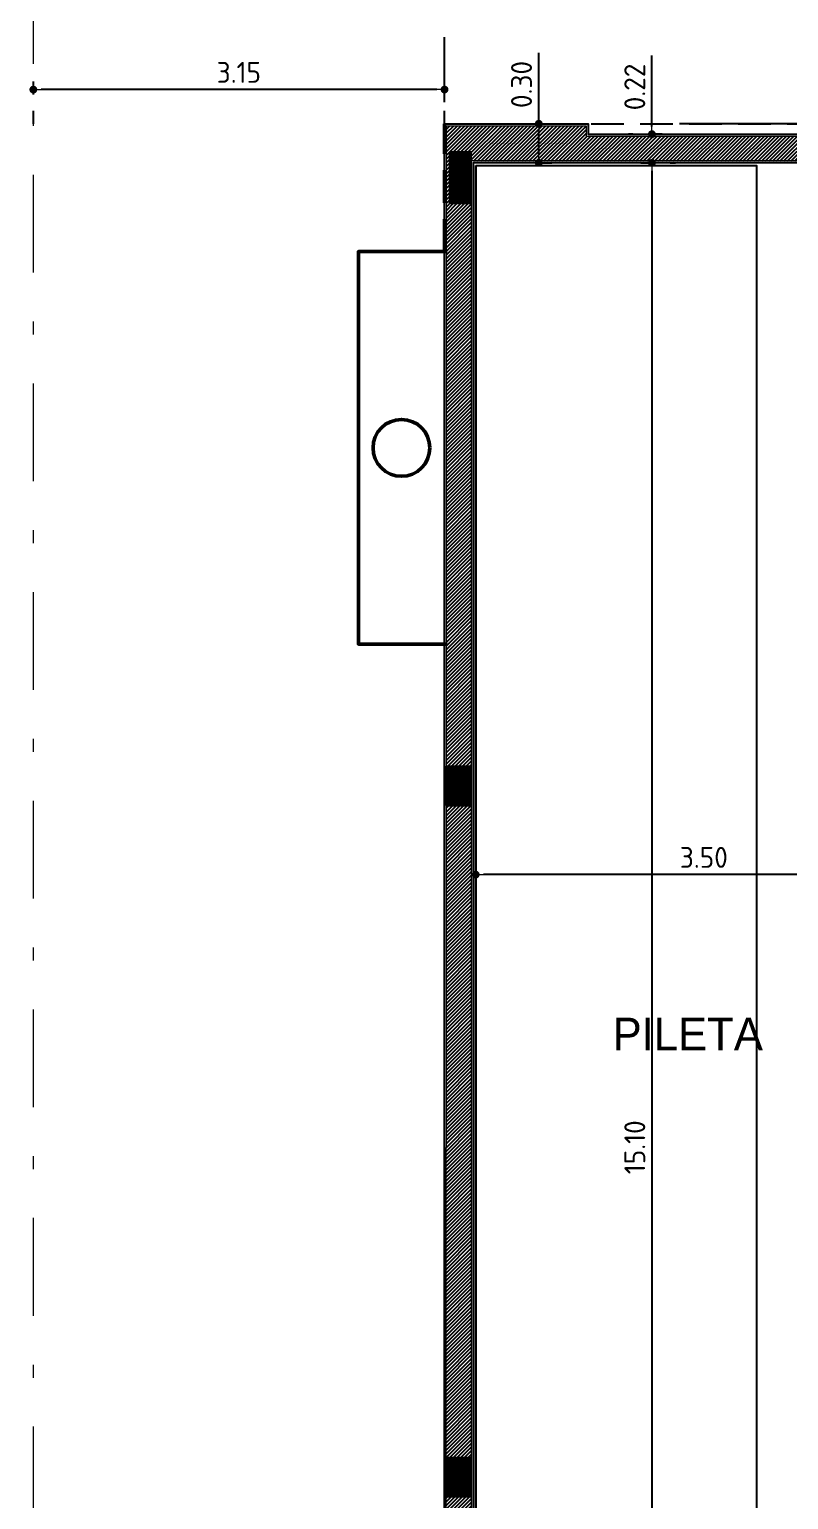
# Model space of a CAD drawing. Extents: x 233 to 569, y -241 to -74.
# Drawn here: x 393.31 to 399.13, y -177.4 to -166.12 of the extents above; entities that cross this region are included whole.
import ezdxf

# ---------------------------------------------------------------- set-up
doc = ezdxf.new("R2010")
doc.units = 0
doc.header["$MEASUREMENT"] = 0
for name, pattern in [('DASHDOT', [1, 0.5, -0.25, 0, -0.25]), ('DOT2', [0.125, 0, -0.125]), ('TRAZOS', [0.75, 0.5, -0.25])]:
    doc.linetypes.add(name, pattern=pattern)
doc.layers.get('0').update_dxf_attribs({"linetype": 'CONTINUOUS', "lineweight": 50})
doc.layers.get('DEFPOINTS').update_dxf_attribs({"linetype": 'CONTINUOUS'})
for name, color, linetype in [('2D N 0 PB PROYECCIONES', 7, 'CONTINUOUS'), ('2D PA ABERTURAS VISTA', 1, 'CONTINUOUS'), ('2D PA MUROS', 7, 'CONTINUOUS'), ('2D PA SOLADO PILETA GYM', 32, 'CONTINUOUS'), ('2D PB MUROS MAMP. HATCH', 10, 'CONTINUOUS'), ('2D PLATEA ESTRUCTURA COLUMNAS HATCH', 92, 'CONTINUOUS'), ('2D TERRENO RETIROS', 205, 'CONTINUOUS')]:
    doc.layers.add(name, color=color, linetype=linetype)
for name, color, linetype, lineweight in [('2D PA ESTRUCTURA COLUMNAS BORDES', 95, 'CONTINUOUS', 9), ('AUXILIAR', 8, 'CONTINUOUS', 9), ('COTAS', 1, 'CONTINUOUS', 9), ('GRAFISMOS', 8, 'CONTINUOUS', 13), ('TEXTOGREEN', 3, 'CONTINUOUS', 40)]:
    doc.layers.add(name, color=color, linetype=linetype, lineweight=lineweight)
doc.styles.add('ARIAL', font='')
doc.styles.get("Standard").update_dxf_attribs({"font": 'bahnschrift.ttf'})
doc.styles.get('ARIAL').set_extended_font_data('DIN')
doc.dimstyles.new('PLANTA', dxfattribs={"dimscale": 0, "dimtxt": 0.16, "dimasz": 0.06, "dimexe": 0.18, "dimexo": 0, "dimgap": 0.05, "dimtad": 1, "dimzin": 0, "dimdsep": 46, "dimtxsty": 'ARIAL', "dimblk1": 'DOT', "dimblk2": 'DOT', "dimsah": 1, "dimcen": 0.09, "dimclrd": 1, "dimclre": 1, "dimclrt": 3, "dimadec": 0, "dimazin": 0, "dimtfac": 1, "dimtofl": 0, "dimtmove": 0, "dimatfit": 3, "dimldrblk": 'DOT', "dimfxl": 0.18, "dimtolj": 1, "dimtzin": 0, "dimarcsym": 0})
pattern_1 = [(90, (-33.139532, 77.62192647), (-0.00025, 7e-20), []), (180, (-33.139532, 77.62192647), (-9e-20, -0.00025), [])]

# ---------------------------------------------------------------- blocks, each defined once
blk = doc.blocks.new('_DOT')
at = {"color": 0, "linetype": 'ByBlock'}
blk.add_line((-0.5, 0), (-1, 0), dxfattribs=at)
at = {"color": 0, "linetype": 'ByBlock', "const_width": 0.5}
blk.add_lwpolyline([(-0.25, 0, 1), (0.25, 0, 1)], format="xyb", close=True, dxfattribs=at)
blk = doc.blocks.new('*D227')
at = {"layer": 'COTAS', "color": 1, "linetype": 'DOT2', "lineweight": -2, "transparency": 16777216}
for p, q in [((396.73, -172.604), (396.73, -172.424)), ((400.226, -172.604), (400.226, -172.424))]:
    blk.add_line(p, q, dxfattribs=at)
at = {"layer": 'COTAS', "color": 1, "lineweight": -2, "transparency": 16777216}
blk.add_line((400.166, -172.604), (396.79, -172.604), dxfattribs=at)
at = {"layer": 'DEFPOINTS', "color": 0, "transparency": 16777216}
for p in [(396.73, -172.604), (396.73, -172.604), (400.226, -172.604)]:
    blk.add_point(p, dxfattribs=at)
at = {"layer": 'COTAS', "color": 1, "lineweight": -2, "transparency": 16777216, "xscale": 0.06, "yscale": 0.06, "zscale": 0.06, "rotation": 180}
blk.add_blockref('_DOT', (396.73, -172.604), dxfattribs=at)
at = {"layer": 'COTAS', "color": 1, "lineweight": -2, "transparency": 16777216, "xscale": 0.06, "yscale": 0.06, "zscale": 0.06}
blk.add_blockref('_DOT', (400.226, -172.604), dxfattribs=at)
at = {"layer": 'COTAS', "color": 3, "transparency": 16777216, "insert": (398.478, -172.472), "char_height": 0.16, "attachment_point": 5, "style": 'ARIAL'}
blk.add_mtext('\\A1;3.50', dxfattribs=at)
blk = doc.blocks.new('*D284')
at = {"layer": 'COTAS', "color": 1, "linetype": 'DOT2', "lineweight": -2, "transparency": 16777216}
for p, q in [((397.996, -167.146), (398.26, -167.146)), ((397.996, -182.244), (398.26, -182.244))]:
    blk.add_line(p, q, dxfattribs=at)
at = {"layer": 'COTAS', "color": 1, "lineweight": -2, "transparency": 16777216}
blk.add_line((398.08, -167.206), (398.08, -182.184), dxfattribs=at)
at = {"layer": 'DEFPOINTS', "color": 0, "transparency": 16777216}
for p in [(397.996, -167.146), (397.996, -182.244), (398.08, -182.244)]:
    blk.add_point(p, dxfattribs=at)
at = {"layer": 'COTAS', "color": 1, "lineweight": -2, "transparency": 16777216, "xscale": 0.06, "yscale": 0.06, "zscale": 0.06}
for p, rotation in [((398.08, -167.146), 90), ((398.08, -182.244), 270)]:
    blk.add_blockref('_DOT', p, dxfattribs=dict(at, rotation=rotation))
at = {"layer": 'COTAS', "color": 3, "transparency": 16777216, "insert": (397.949, -174.695), "char_height": 0.16, "attachment_point": 5, "rotation": 90, "style": 'ARIAL'}
blk.add_mtext('\\A1;15.10', dxfattribs=at)
blk = doc.blocks.new('*D285')
at = {"layer": 'COTAS', "color": 1, "lineweight": -2, "transparency": 16777216}
for p, q in [((398.08, -166.866), (398.08, -166.322)), ((398.08, -167.206), (398.08, -167.266))]:
    blk.add_line(p, q, dxfattribs=at)
at = {"layer": 'COTAS', "color": 1, "linetype": 'DOT2', "lineweight": -2, "transparency": 16777216}
for p, q in [((398.158, -166.926), (397.9, -166.926)), ((398.158, -167.146), (397.9, -167.146))]:
    blk.add_line(p, q, dxfattribs=at)
at = {"layer": 'DEFPOINTS', "color": 0, "transparency": 16777216}
for p in [(398.08, -166.926), (398.158, -166.926), (398.158, -167.146)]:
    blk.add_point(p, dxfattribs=at)
at = {"layer": 'COTAS', "color": 1, "lineweight": -2, "transparency": 16777216, "xscale": 0.06, "yscale": 0.06, "zscale": 0.06}
for p, rotation in [((398.08, -166.926), 270), ((398.08, -167.146), 90)]:
    blk.add_blockref('_DOT', p, dxfattribs=dict(at, rotation=rotation))
at = {"layer": 'COTAS', "color": 3, "transparency": 16777216, "insert": (397.949, -166.564), "char_height": 0.16, "attachment_point": 5, "rotation": 90, "style": 'ARIAL'}
blk.add_mtext('\\A1;0.22', dxfattribs=at)
blk = doc.blocks.new('*D286')
at = {"layer": 'COTAS', "color": 1, "lineweight": -2, "transparency": 16777216}
for p, q in [((397.213, -166.846), (397.213, -166.303)), ((397.213, -167.086), (397.213, -166.906))]:
    blk.add_line(p, q, dxfattribs=at)
at = {"layer": 'COTAS', "color": 1, "linetype": 'DOT2', "lineweight": -2, "transparency": 16777216}
for p, q in [((397.213, -166.846), (397.393, -166.846)), ((397.213, -167.146), (397.393, -167.146))]:
    blk.add_line(p, q, dxfattribs=at)
at = {"layer": 'DEFPOINTS', "color": 0, "transparency": 16777216}
for p in [(397.213, -166.846), (397.213, -166.846), (397.213, -167.146)]:
    blk.add_point(p, dxfattribs=at)
at = {"layer": 'COTAS', "color": 1, "lineweight": -2, "transparency": 16777216, "xscale": 0.06, "yscale": 0.06, "zscale": 0.06}
for p, rotation in [((397.213, -166.846), 90), ((397.213, -167.146), 270)]:
    blk.add_blockref('_DOT', p, dxfattribs=dict(at, rotation=rotation))
at = {"layer": 'COTAS', "color": 3, "transparency": 16777216, "insert": (397.081, -166.545), "char_height": 0.16, "attachment_point": 5, "rotation": 90, "style": 'ARIAL'}
blk.add_mtext('\\A1;0.30', dxfattribs=at)
blk = doc.blocks.new('*D310')
at = {"layer": 'COTAS', "color": 1, "linetype": 'DOT2', "lineweight": -2, "transparency": 16777216}
for p, q in [((393.34, -166.846), (393.34, -166.404)), ((396.491, -166.846), (396.491, -166.404))]:
    blk.add_line(p, q, dxfattribs=at)
at = {"layer": 'COTAS', "color": 1, "lineweight": -2, "transparency": 16777216}
blk.add_line((396.431, -166.584), (393.4, -166.584), dxfattribs=at)
at = {"layer": 'DEFPOINTS', "color": 0, "transparency": 16777216}
for p in [(393.34, -166.584), (393.34, -166.846), (396.491, -166.846)]:
    blk.add_point(p, dxfattribs=at)
at = {"layer": 'COTAS', "color": 1, "lineweight": -2, "transparency": 16777216, "xscale": 0.06, "yscale": 0.06, "zscale": 0.06, "rotation": 180}
blk.add_blockref('_DOT', (393.34, -166.584), dxfattribs=at)
at = {"layer": 'COTAS', "color": 1, "lineweight": -2, "transparency": 16777216, "xscale": 0.06, "yscale": 0.06, "zscale": 0.06}
blk.add_blockref('_DOT', (396.491, -166.584), dxfattribs=at)
at = {"layer": 'COTAS', "color": 3, "transparency": 16777216, "insert": (394.915, -166.452), "char_height": 0.16, "attachment_point": 5, "style": 'ARIAL'}
blk.add_mtext('\\A1;3.15', dxfattribs=at)

msp = doc.modelspace()

# ---------------------------------------------------------------- hatches: boundary and pattern name
at = {"layer": '2D PB MUROS MAMP. HATCH'}
h = msp.add_hatch(dxfattribs=at)
h.set_pattern_fill('_USER', color=256, scale=0.02, angle=45, pattern_type=0)
h.set_pattern_definition([(45, (-33.139532, 77.621926), (-0.0141421356, 0.0141421356), [])])
h.paths.add_polyline_path([(396.6947, -182.259), (396.6947, -182.379), (396.5497, -182.379), (396.5497, -181.9846), (396.6947, -181.9846), (396.6947, -167.1313), (399.2665, -167.1313), (399.2665, -166.9413), (397.5756, -166.9413), (397.5756, -166.8613), (396.5055, -166.8613), (396.5047, -182.529), (397.5756, -182.529), (397.5756, -182.449), (400.2424, -182.449), (400.2424, -182.259)])
h.paths.add_polyline_path([(396.6947, -167.4557), (396.6947, -167.0613), (396.5497, -167.0613), (396.5497, -167.4557)], flags=17)
at = {"layer": '2D PLATEA ESTRUCTURA COLUMNAS HATCH'}
h = msp.add_hatch(dxfattribs=at)
h.set_pattern_fill('NET', color=256, scale=0.002, angle=90)
h.set_pattern_definition(pattern_1)
h.paths.add_polyline_path([(396.6947, -167.0613), (396.531, -167.0613), (396.531, -167.4557), (396.6947, -167.4557)])
h = msp.add_hatch(dxfattribs=at)
h.set_pattern_fill('NET', color=256, scale=0.002, angle=90)
h.set_pattern_definition(pattern_1)
h.paths.add_polyline_path([(396.5047, -172.0732), (396.6947, -172.0732), (396.6947, -171.7732), (396.5047, -171.7732)])
h = msp.add_hatch(dxfattribs=at)
h.set_pattern_fill('NET', color=256, scale=0.002, angle=90)
h.set_pattern_definition(pattern_1)
h.paths.add_polyline_path([(396.5047, -177.3741), (396.6947, -177.3741), (396.6947, -177.0741), (396.5047, -177.0741)])

# ---------------------------------------------------------------- linework, layer by layer
at = {"linetype": 'TRAZOS', "ltscale": 0.5}
msp.add_lwpolyline([(396.4905, -167.8265), (396.4905, -166.8463), (396.4905, -166.8463), (396.4905, -166.8463)], dxfattribs=at)
at = {"color": 252, "true_color": 0x939598}
msp.add_lwpolyline([(396.511, -167.8265), (395.8313, -167.8265), (395.8313, -170.8366), (396.511, -170.8366)], dxfattribs=at)
msp.add_circle((396.1609, -169.3315), 0.2177, dxfattribs=at)
at = {"layer": '2D N 0 PB PROYECCIONES', "linetype": 'TRAZOS', "ltscale": 0.5}
msp.add_line((396.4905, -166.8463), (405.8122, -166.8463), dxfattribs=at)
at = {"layer": '2D PA ABERTURAS VISTA', "color": 251}
msp.add_lwpolyline([(405.8122, -171.8132), (405.8122, -166.8463), (398.291, -166.8463)], dxfattribs=at)
at = {"layer": '2D PA ESTRUCTURA COLUMNAS BORDES'}
for points in [[(396.6947, -167.4557), (396.5497, -167.4557), (396.5497, -167.0613), (396.6947, -167.0613)], [(396.5047, -172.0732), (396.6947, -172.0732), (396.6947, -171.7732), (396.5047, -171.7732)], [(396.5047, -177.3741), (396.6947, -177.3741), (396.6947, -177.0741), (396.5047, -177.0741)]]:
    msp.add_lwpolyline(points, close=True, dxfattribs=at)
at = {"layer": '2D PA MUROS'}
msp.add_lwpolyline([(401.1422, -182.244), (401.1422, -182.464), (397.5906, -182.464), (397.5906, -182.544), (396.4897, -182.544), (396.4905, -166.8463), (397.5906, -166.8463), (397.5906, -166.9263), (399.2815, -166.9263), (399.2815, -167.1463), (396.7097, -167.1463), (396.7097, -182.244)], close=True, dxfattribs=at)
at = {"layer": '2D PA SOLADO PILETA GYM'}
msp.add_line((396.7297, -167.1663), (396.7297, -182.224), dxfattribs=at)
msp.add_lwpolyline([(396.7297, -167.1663), (398.8821, -167.1663), (398.8821, -182.224), (396.7297, -182.224)], close=True, dxfattribs=at)
at = {"layer": '2D TERRENO RETIROS', "color": 252, "linetype": 'TRAZOS', "true_color": 0x939598}
msp.add_lwpolyline([(418.1055, -167.3414), (418.1055, -169.5807), (418.8676, -195.5173), (396.4897, -192.1814), (396.4897, -165.0197)], dxfattribs=at)
at = {"layer": 'AUXILIAR', "linetype": 'DASHDOT', "ltscale": 1.5}
msp.add_lwpolyline([(423.146, -161.0417), (423.1052, -165.661), (423.1095, -171.3943), (423.1718, -177.7155), (423.2861, -182.9935), (423.3411, -184.9123), (423.4364, -187.791), (423.7445, -193.0111), (424.0429, -198.4405), (421.27, -200.9594), (393.34, -196.7873), (393.34, -159.315)], dxfattribs=at)
at = {"layer": 'GRAFISMOS'}
msp.add_lwpolyline([(401.1272, -182.259), (401.1272, -182.449), (397.5756, -182.449), (397.5756, -182.529), (396.5047, -182.529), (396.5055, -166.8613), (397.5756, -166.8613), (397.5756, -166.9413), (399.2665, -166.9413), (399.2665, -167.1313), (396.6947, -167.1313), (396.6947, -182.259)], close=True, dxfattribs=at)

# ---------------------------------------------------------------- texts
at = {"layer": 'TEXTOGREEN'}
msp.add_text('PILETA', height=0.25, dxfattribs=at).set_placement((397.7789, -173.9514))

# ---------------------------------------------------------------- dimensions: what is measured, and where the dimension line sits
at = {"layer": 'COTAS'}
for p1, p2, distance, picture, middle in [((396.4905, -166.8463), (393.34, -166.8463), -0.2623, '*D310', (394.9153, -166.4525)), ((397.2129, -167.1463), (397.2129, -166.8463), 0, '*D286', (397.0813, -166.5448)), ((398.1582, -167.1463), (398.1582, -166.9263), 0.078, '*D285', (397.9488, -166.5643)), ((397.9956, -167.1463), (397.9956, -182.244), 0.0845, '*D284', (397.9487, -174.6952)), ((400.226, -172.6036), (396.7297, -172.6036), 0, '*D227', (398.4778, -172.472))]:
    dim = msp.add_aligned_dim(p1=p1, p2=p2, distance=distance, dimstyle='PLANTA', override={"dimscale": 1}, dxfattribs=at)
    dim.commit()
    dim.dimension.update_dxf_attribs({"geometry": picture, "text_midpoint": middle})

doc.saveas('drawing.dxf')
